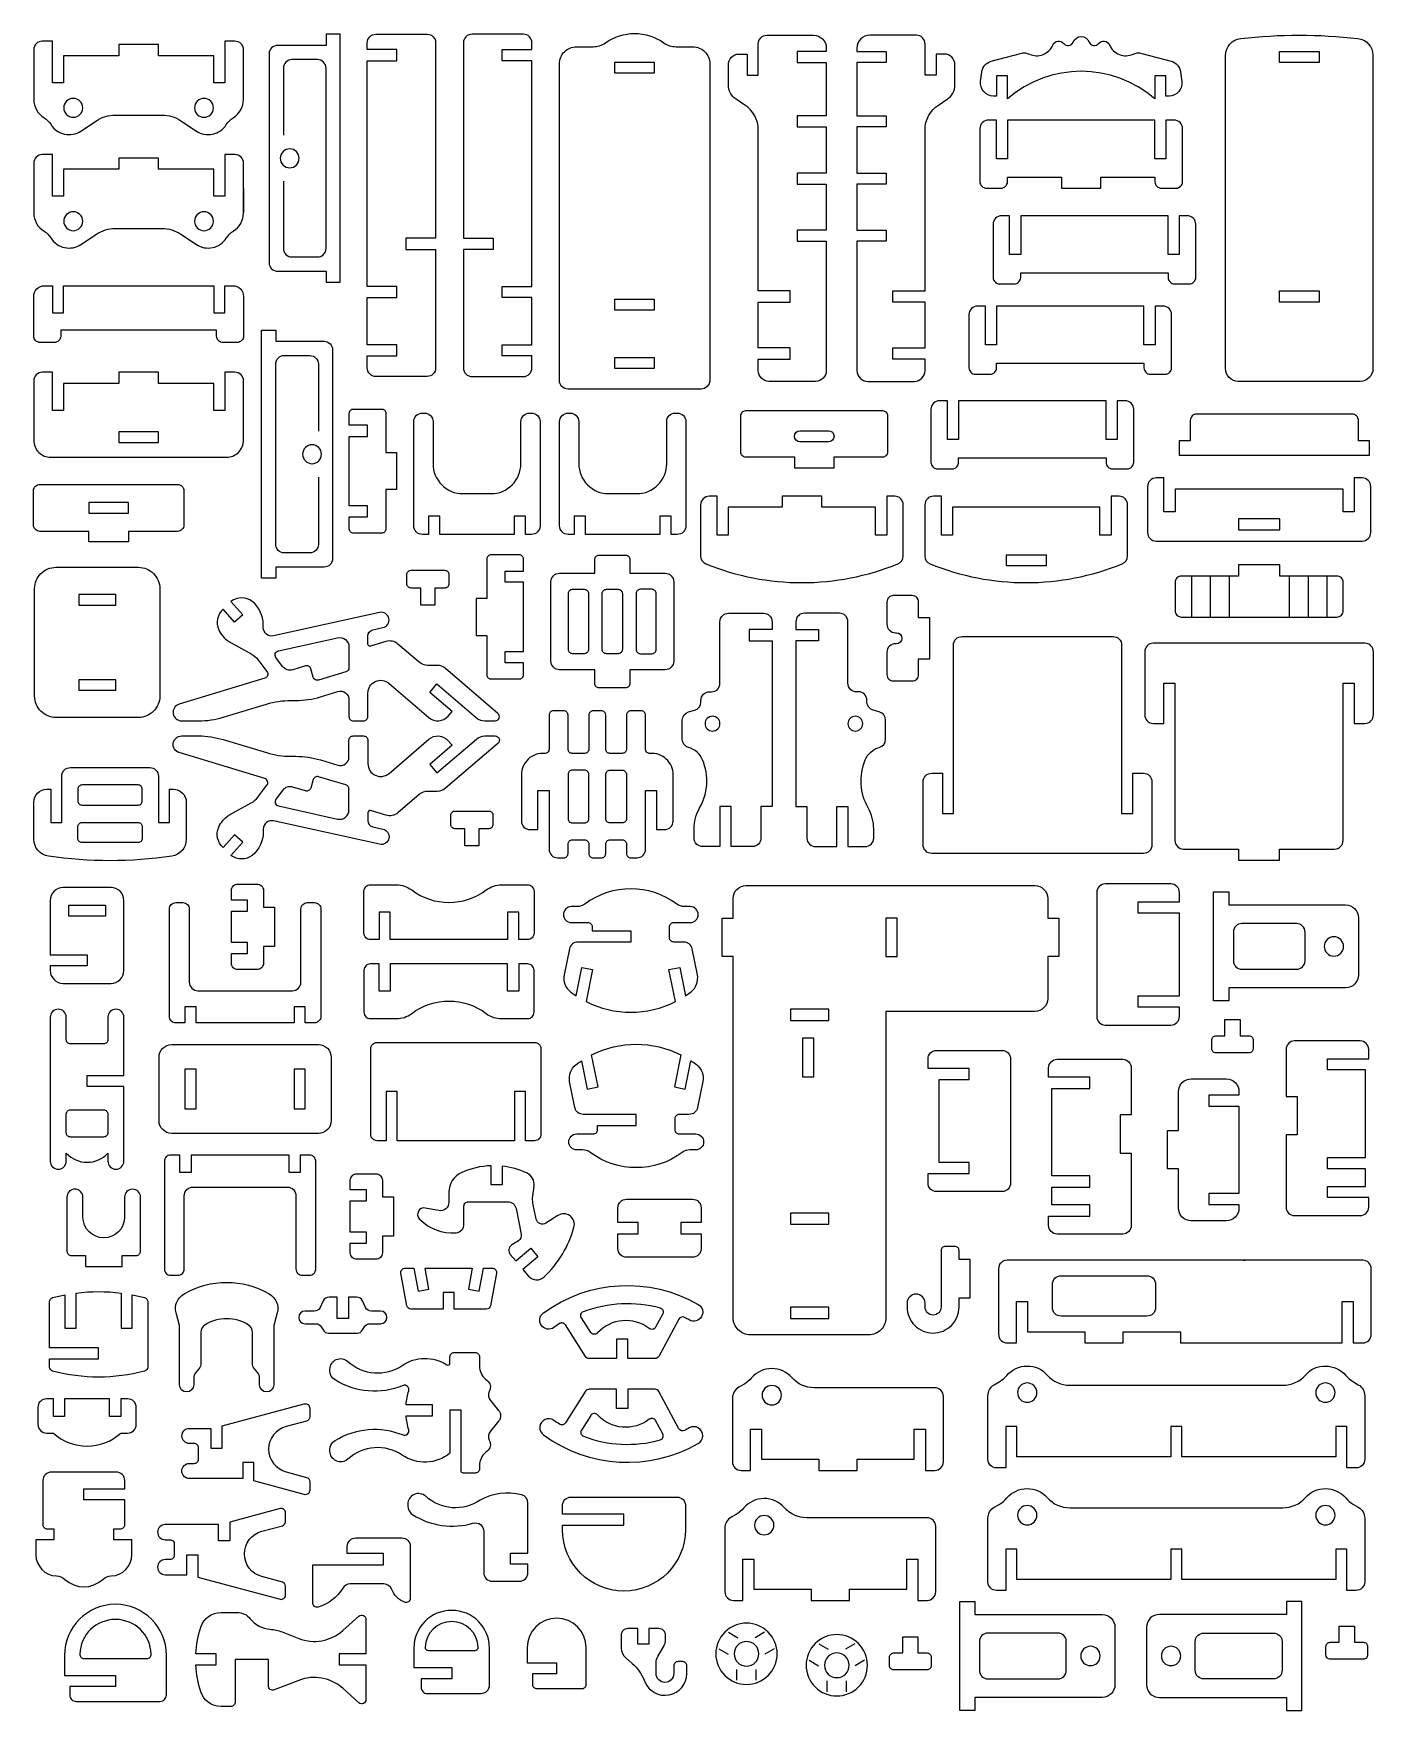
# Model space of a CAD drawing. Extents: x 541 to 904, y -282 to 172.
import ezdxf

# ---------------------------------------------------------------- set-up
doc = ezdxf.new("R2010")
doc.units = 0
doc.header["$MEASUREMENT"] = 0
doc.layers.get('DEFPOINTS').update_dxf_attribs({"color": 1, "linetype": 'CONTINUOUS'})
doc.layers.add('KONTUR', color=20, linetype='CONTINUOUS')

msp = doc.modelspace()

# ---------------------------------------------------------------- linework, layer by layer
at = {"layer": 'DEFPOINTS'}
msp.add_lwpolyline([(546.06, 56.95), (593.56, 56.95, 0.414214), (598.17, 61.56), (598.17, 77.65, 0.414214), (595.87, 79.96), (593.14, 79.96), (593.14, 69.61), (590.14, 69.61), (590.14, 76.96), (575.14, 76.96), (575.14, 79.96), (564.48, 79.96), (564.48, 76.96), (549.48, 76.96), (549.48, 69.61), (546.48, 69.61), (546.48, 79.96), (543.76, 79.96, 0.414214), (541.45, 77.65), (541.45, 61.56, 0.414214)], format="xyb", close=True, dxfattribs=at)
at = {"layer": 'KONTUR'}
for points in [[(581.24, 147.98), (585.42, 145.19, 0.422185), (593.51, 146.92, -0.11659), (595.4, 148.79, 0.261966), (598.17, 153.72), (598.17, 167.19, 0.414214), (595.87, 169.5), (593.14, 169.5), (593.14, 158.22), (590.14, 158.22), (590.14, 165.57), (575.14, 165.57), (575.14, 168.57), (564.48, 168.57), (564.48, 165.57), (549.48, 165.57), (549.48, 158.22), (546.48, 158.22), (546.48, 169.5), (543.76, 169.5, 0.414214), (541.45, 167.19), (541.45, 153.72, 0.261966), (544.22, 148.79, -0.11659), (546.11, 146.92, 0.422185), (554.2, 145.19), (558.38, 147.98, -0.147995), (563.5, 149.53), (576.12, 149.53, -0.147995)], [(605.11, 166.05), (605.11, 109.59, 0.414214), (607.42, 107.28), (620.5, 107.28), (620.5, 104.28), (624.35, 104.28), (624.35, 171.36), (620.5, 171.36), (620.5, 168.36), (607.42, 168.36, 0.414214)], [(631.64, 103.14), (631.64, 164.22), (639.67, 164.22), (639.67, 167.22), (631.64, 167.22), (631.64, 169.07, -0.414214), (633.95, 171.38), (647.84, 171.38, -0.414214), (650.14, 169.07), (650.14, 116.18), (642.12, 116.18), (642.12, 113.18), (650.14, 113.18), (650.14, 81.12, -0.414214), (647.84, 78.81), (633.95, 78.81, -0.414214), (631.64, 81.12), (631.64, 84.37), (639.67, 84.37), (639.67, 87.37), (631.64, 87.37), (631.64, 100.14), (639.67, 100.14), (639.67, 103.14)], [(676.17, 103.14), (676.17, 164.22), (668.15, 164.22), (668.15, 167.22), (676.17, 167.22), (676.17, 169.07, 0.414214), (673.86, 171.38), (659.98, 171.38, 0.414214), (657.67, 169.07), (657.67, 116.18), (665.7, 116.18), (665.7, 113.18), (657.67, 113.18), (657.67, 81.12, 0.414214), (659.98, 78.81), (673.86, 78.81, 0.414214), (676.17, 81.12), (676.17, 84.37), (668.15, 84.37), (668.15, 87.37), (676.17, 87.37), (676.17, 100.14), (668.15, 100.14), (668.15, 103.14)], [(685.94, 75.42, -0.414214), (683.63, 77.73), (683.63, 163.38, -0.414214), (688.24, 168), (692.73, 168, 0.155074), (696.06, 169.06, -0.31779), (711.85, 169.06, 0.155074), (715.18, 168), (719.67, 168, -0.414214), (724.28, 163.38), (724.28, 77.73, -0.414214), (721.97, 75.42)], [(734.4, 166), (734.4, 160.33), (737.4, 160.33), (737.4, 168.8, -0.414214), (739.71, 171.11), (752.35, 171.11, -0.414214), (755.81, 167.65), (755.81, 166.71), (747.89, 166.71), (747.89, 163.71), (755.81, 163.71), (755.81, 149.29), (747.89, 149.29), (747.89, 146.29), (755.81, 146.29), (755.81, 133.84), (747.89, 133.84), (747.89, 130.84), (755.81, 130.84), (755.81, 118.38), (747.89, 118.38), (747.89, 115.38), (755.81, 115.38), (755.81, 80.37, -0.414214), (752.92, 77.49), (740.28, 77.49, -0.414214), (737.4, 80.37), (737.4, 83.53), (746.07, 83.53), (746.07, 86.53), (737.4, 86.53), (737.4, 98.94), (746.07, 98.94), (746.07, 101.94), (737.4, 101.94), (737.4, 145.49, 0.252072), (733.77, 152.23), (731.38, 153.8, -0.252072), (729.31, 157.66), (729.31, 163.12, -0.414214), (732.19, 166)], [(785.5, 166), (785.5, 160.33), (782.5, 160.33), (782.5, 168.8, 0.414214), (780.19, 171.11), (767.55, 171.11, 0.414214), (764.09, 167.65), (764.09, 166.71), (772, 166.71), (772, 163.71), (764.09, 163.71), (764.09, 149.29), (772, 149.29), (772, 146.29), (764.09, 146.29), (764.09, 133.84), (772, 133.84), (772, 130.84), (764.09, 130.84), (764.09, 118.38), (772, 118.38), (772, 115.38), (764.09, 115.38), (764.09, 80.37, 0.414214), (766.97, 77.49), (779.61, 77.49, 0.414214), (782.5, 80.37), (782.5, 83.53), (773.83, 83.53), (773.83, 86.53), (782.5, 86.53), (782.5, 98.94), (773.83, 98.94), (773.83, 101.94), (782.5, 101.94), (782.5, 145.49, -0.252072), (786.13, 152.23), (788.52, 153.8, 0.252072), (790.59, 157.66), (790.59, 163.12, 0.414214), (787.71, 166)], [(822.59, 169.27, -0.687577), (826.9, 169.27, 0.578369), (829.47, 168.87, -0.567962), (832.42, 168.45, 0.425793), (838.76, 166, -0.176453), (841.12, 166.21), (849.09, 164.08, -0.304748), (851.63, 161.17), (851.96, 158.57, -0.451549), (848.52, 154.67), (847.68, 154.67), (847.68, 160.12), (844.68, 160.12), (844.68, 153.88, 0.37485), (804.81, 153.88), (804.81, 160.12), (801.81, 160.12), (801.81, 154.67), (800.97, 154.67, -0.451549), (797.53, 158.57), (797.86, 161.17, -0.304748), (800.4, 164.08), (808.37, 166.21, -0.176453), (810.73, 166, 0.425793), (817.07, 168.45, -0.567962), (820.02, 168.87, 0.578369)], [(867.24, 77.49, -0.414214), (863.78, 80.95), (863.78, 165.65, -0.382343), (867.89, 170.24, -0.055069), (899.55, 170.24, -0.382343), (903.66, 165.65), (903.66, 80.95, -0.414214), (900.2, 77.49)], [(552.13, 154.03, 0.414214), (549.57, 151.47, 0.414214), (552.13, 148.92, 0.414214), (554.69, 151.47, 0.414214)], [(587.49, 154.03, 0.414214), (584.93, 151.47, 0.414214), (587.49, 148.92, 0.414214), (590.05, 151.47, 0.414214)], [(801.81, 137.67), (801.81, 148.16), (799.65, 148.16, 0.414214), (797.34, 145.85), (797.34, 131.48, 0.414214), (799.07, 129.75), (803.07, 129.75, 0.414214), (804.81, 131.48), (804.81, 132.75), (819.39, 132.75), (819.39, 129.75), (830.1, 129.75), (830.1, 132.75), (844.68, 132.75), (844.68, 131.48, 0.414214), (846.41, 129.75), (850.42, 129.75, 0.414214), (852.15, 131.48), (852.15, 145.85, 0.414214), (849.84, 148.16), (847.68, 148.16), (847.68, 137.67), (844.68, 137.67), (844.68, 148.16), (804.81, 148.16), (804.81, 137.67)], [(581.24, 117.3), (585.42, 114.51, 0.422185), (593.51, 116.25, -0.11659), (595.4, 118.11, 0.261966), (598.17, 123.04), (598.17, 136.52, 0.414214), (595.87, 138.83), (593.14, 138.83), (593.14, 127.55), (590.14, 127.55), (590.14, 134.9), (575.14, 134.9), (575.14, 137.9), (564.48, 137.9), (564.48, 134.9), (549.48, 134.9), (549.48, 127.55), (546.48, 127.55), (546.48, 138.83), (543.76, 138.83, 0.414214), (541.45, 136.52), (541.45, 123.04, 0.261966), (544.22, 118.11, -0.11659), (546.11, 116.25, 0.422185), (554.2, 114.51), (558.38, 117.3, -0.147995), (563.5, 118.85), (576.12, 118.85, -0.147995)], [(610.67, 140.38, 0.414214), (608.11, 137.82, 0.414214), (610.67, 135.26, 0.414214), (613.23, 137.82, 0.414214)], [(552.13, 123.36, 0.414214), (549.57, 120.8, 0.414214), (552.13, 118.24, 0.414214), (554.69, 120.8, 0.414214)], [(587.49, 123.36, 0.414214), (584.93, 120.8, 0.414214), (587.49, 118.24, 0.414214), (590.05, 120.8, 0.414214)], [(805.39, 111.78), (805.39, 122.28), (803.23, 122.28, 0.414214), (800.93, 119.97), (800.93, 105.6, 0.414214), (802.66, 103.87), (806.66, 103.87, 0.414214), (808.39, 105.6), (808.39, 106.87), (848.27, 106.87), (848.27, 105.6, 0.414214), (850, 103.87), (854.01, 103.87, 0.414214), (855.74, 105.6), (855.74, 119.97, 0.414214), (853.43, 122.28), (851.27, 122.28), (851.27, 111.78), (848.27, 111.78), (848.27, 122.28), (808.39, 122.28), (808.39, 111.78)], [(547.01, 88.01), (543.18, 88.01, -0.414214), (541.45, 89.74), (541.45, 100.46, -0.414214), (544.33, 103.35), (546.48, 103.35), (546.48, 95.99), (549.48, 95.99), (549.48, 103.35), (590.14, 103.35), (590.14, 95.99), (593.14, 95.99), (593.14, 103.35), (595.29, 103.35, -0.414214), (598.17, 100.46), (598.17, 89.74, -0.414214), (596.44, 88.01), (592.62, 88.01, -0.414214), (590.88, 89.74), (590.88, 91.32), (548.74, 91.32), (548.74, 89.74, -0.414214)], [(798.85, 87.35), (798.85, 97.85), (796.69, 97.85, 0.414214), (794.38, 95.54), (794.38, 81.17, 0.414214), (796.11, 79.44), (800.12, 79.44, 0.414214), (801.85, 81.17), (801.85, 82.44), (841.73, 82.44), (841.73, 81.17, 0.414214), (843.46, 79.44), (847.46, 79.44, 0.414214), (849.19, 81.17), (849.19, 95.54, 0.414214), (846.89, 97.85), (844.73, 97.85), (844.73, 87.35), (841.73, 87.35), (841.73, 97.85), (801.85, 97.85), (801.85, 87.35)], [(622.27, 86.03), (622.27, 29.56, -0.414214), (619.96, 27.25), (606.88, 27.25), (606.88, 24.25), (603.03, 24.25), (603.03, 91.33), (606.88, 91.33), (606.88, 88.33), (619.96, 88.33, -0.414214)], [(626.79, 62.62), (631.74, 62.62), (631.74, 65.62), (626.79, 65.62), (626.79, 68.87, -0.414214), (627.94, 70.02), (635.54, 70.02, -0.414214), (636.7, 68.87), (636.7, 58.23), (639.55, 58.23), (639.55, 48.24), (636.7, 48.24), (636.7, 37.6, -0.414214), (635.54, 36.45), (627.94, 36.45, -0.414214), (626.79, 37.6), (626.79, 40.85), (631.74, 40.85), (631.74, 43.85), (626.79, 43.85)], [(644.24, 66.6, -0.414214), (646.55, 68.91), (647.12, 68.91, -0.414214), (649.43, 66.6), (649.43, 55.21, 0.414214), (657.5, 47.13), (665.13, 47.13, 0.414214), (673.2, 55.21), (673.2, 66.6, -0.414214), (675.51, 68.91), (676.08, 68.91, -0.414214), (678.39, 66.6), (678.39, 38.4, -0.414214), (676.08, 36.09), (674.4, 36.09), (674.4, 41.05), (671.4, 41.05), (671.4, 36.09), (651.23, 36.09), (651.23, 41.05), (648.23, 41.05), (648.23, 36.09), (646.55, 36.09, -0.414214), (644.24, 38.4)], [(683.66, 66.6, -0.414214), (685.97, 68.91), (686.54, 68.91, -0.414214), (688.85, 66.6), (688.85, 55.21, 0.414214), (696.92, 47.13), (704.55, 47.13, 0.414214), (712.63, 55.21), (712.63, 66.6, -0.414214), (714.93, 68.91), (715.51, 68.91, -0.414214), (717.81, 66.6), (717.81, 38.4, -0.414214), (715.51, 36.09), (713.82, 36.09), (713.82, 41.05), (710.82, 41.05), (710.82, 36.09), (690.65, 36.09), (690.65, 41.05), (687.65, 41.05), (687.65, 36.09), (685.97, 36.09, -0.414214), (683.66, 38.4)], [(732.59, 58.46, 0.414214), (733.98, 57.08), (747.18, 57.08), (747.18, 54.08), (757.89, 54.08), (757.89, 57.08), (771.09, 57.08, 0.414214), (772.47, 58.46), (772.47, 68.1, 0.414214), (771.09, 69.48), (733.98, 69.48, 0.414214), (732.59, 68.1)], [(788.59, 61.76), (788.59, 72.25), (786.43, 72.25, 0.414214), (784.12, 69.95), (784.12, 55.58, 0.414214), (785.85, 53.84), (789.86, 53.84, 0.414214), (791.59, 55.58), (791.59, 56.84), (831.47, 56.84), (831.47, 55.58, 0.414214), (833.2, 53.84), (837.21, 53.84, 0.414214), (838.94, 55.58), (838.94, 69.95, 0.414214), (836.63, 72.25), (834.47, 72.25), (834.47, 61.76), (831.47, 61.76), (831.47, 72.25), (791.59, 72.25), (791.59, 61.76)], [(854.25, 61.38), (851.25, 61.38), (851.25, 57.57), (902.74, 57.57), (902.74, 61.38), (899.74, 61.38), (899.74, 66.92, 0.414214), (898.01, 68.65), (855.98, 68.65, 0.414214), (854.25, 66.92)], [(748.68, 64.15), (756.39, 64.15, -1), (756.39, 61.15), (748.68, 61.15, -1)], [(616.72, 60.35, 0.414214), (614.16, 57.79, 0.414214), (616.72, 55.23, 0.414214), (619.27, 57.79, 0.414214)], [(844.99, 34.3), (900.76, 34.3, 0.414214), (903.07, 36.6), (903.07, 49.07, 0.414214), (900.76, 51.38), (898.62, 51.38), (898.62, 42.22), (895.62, 42.22), (895.62, 48.38), (850.13, 48.38), (850.13, 42.22), (847.13, 42.22), (847.13, 51.38), (844.99, 51.38, 0.414214), (842.69, 49.07), (842.69, 36.6, 0.414214)], [(567.04, 34.07), (556.38, 34.07), (556.38, 36.93), (543.11, 36.93, -0.414214), (541.38, 38.66), (541.38, 47.89, -0.414214), (543.11, 49.62), (580.31, 49.62, -0.414214), (582.04, 47.89), (582.04, 38.66, -0.414214), (580.31, 36.93), (567.04, 36.93)], [(754.57, 43.43), (754.57, 46.43), (743.86, 46.43), (743.86, 43.43), (729.27, 43.43), (729.27, 35.93), (726.27, 35.93), (726.27, 46.43), (724.11, 46.43, 0.414214), (721.81, 44.12), (721.81, 30.28, 0.305092), (723.24, 28.14, 0.195594), (775.18, 28.14, 0.305092), (776.62, 30.28), (776.62, 44.12, 0.414214), (774.31, 46.43), (772.15, 46.43), (772.15, 35.93), (769.15, 35.93), (769.15, 43.43)], [(783.9, 28.14, 0.195594), (835.84, 28.14, 0.305092), (837.28, 30.28), (837.28, 44.12, 0.414214), (834.97, 46.43), (832.81, 46.43), (832.81, 35.93), (829.81, 35.93), (829.81, 43.43), (789.93, 43.43), (789.93, 35.93), (786.93, 35.93), (786.93, 46.43), (784.77, 46.43, 0.414214), (782.46, 44.12), (782.46, 30.28, 0.305092)], [(569.77, 27.22, -0.414214), (575.54, 21.45), (575.54, -7.64, -0.414214), (569.77, -13.41), (547.45, -13.41, -0.414214), (541.68, -7.64), (541.68, 21.45, -0.414214), (547.45, 27.22)], [(673.91, 23.18), (668.95, 23.18), (668.95, 26.18), (673.91, 26.18), (673.91, 29.43, 0.414214), (672.75, 30.58), (665.15, 30.58, 0.414214), (664, 29.43), (664, 18.78), (661.14, 18.78), (661.14, 8.8), (664, 8.8), (664, -1.85, 0.414214), (665.15, -3), (672.75, -3, 0.414214), (673.91, -1.85), (673.91, 1.4), (668.95, 1.4), (668.95, 4.4), (673.91, 4.4)], [(694.34, -5.42, -0.414214), (693.19, -4.26), (693.19, -0.51), (683.62, -0.51, -0.414214), (681.32, 1.8), (681.32, 23.3, -0.414214), (683.62, 25.61), (693.19, 25.61), (693.19, 29.37, -0.414214), (694.34, 30.52), (701.5, 30.52, -0.414214), (702.65, 29.37), (702.65, 25.61), (712.22, 25.61, -0.414214), (714.52, 23.3), (714.52, 1.8, -0.414214), (712.22, -0.51), (702.65, -0.51), (702.65, -4.26, -0.414214), (701.5, -5.42)], [(893.89, 13.76, 0.414214), (895.62, 15.49), (895.62, 23.11, 0.414214), (893.89, 24.84), (878.44, 24.84), (878.44, 27.84), (867.31, 27.84), (867.31, 24.84), (851.87, 24.84, 0.414214), (850.13, 23.11), (850.13, 15.49, 0.414214), (851.87, 13.76)], [(649.96, 21.61), (649.96, 17.01), (646.12, 17.01), (646.12, 21.61), (643.48, 21.61, -0.414214), (642.33, 22.76), (642.33, 25.25, -0.414214), (643.48, 26.4), (652.6, 26.4, -0.414214), (653.75, 25.25), (653.75, 22.76, -0.414214), (652.6, 21.61)], [(603.5, 11.71, 0.224783), (600.53, 18, 0.332024), (594.78, 18), (597.96, 14.39), (595.71, 12.41), (592.63, 15.9, 0.318462), (591.48, 10.32, 0.133666), (594.17, 7.15), (600.27, 3.79, -0.10459), (602.08, 2.23), (604.52, -0.98, -0.522753), (603.94, -2.78), (580.77, -9.8, 0.862777), (581.44, -14.32), (586.02, -14.32, 0.073666), (592.71, -13.33), (604.36, -9.8, -0.073666), (611.05, -8.81), (612.31, -8.81, 0.073666), (619, -7.82), (623.72, -6.39, -0.503235), (626.69, -8.6), (626.69, -13.16, 0.414214), (627.85, -14.32), (630.66, -14.32, 0.414214), (631.81, -13.16), (631.81, -6.81, -0.640772), (637.53, -4.18), (648.31, -13.42, 0.414214), (653.53, -13.02), (654.59, -11.79), (648.55, -6.61), (650.5, -4.33), (661.18, -13.48, 0.179039), (663.43, -14.32), (666.22, -14.32, 0.696297), (666.97, -12.29), (652.82, -0.16, 0.179039), (650.57, 0.68), (647.97, 0.68, -0.179039), (645.71, 1.51), (639.95, 6.45, 0.256082), (636.69, 7.14), (632.56, 5.89, -0.503235), (631.81, 6.44), (631.81, 8.59, -0.35181), (633.17, 10.28), (635.89, 10.89, 1), (634.99, 14.99), (606.3, 8.65, -0.479498), (603.5, 10.9)], [(686.04, 20.11, -0.414214), (687.19, 21.26), (690.32, 21.26, -0.414214), (691.47, 20.11), (691.47, 5, -0.414214), (690.32, 3.84), (687.19, 3.84, -0.414214), (686.04, 5)], [(695.2, 5), (695.2, 20.11, -0.414214), (696.36, 21.26), (699.48, 21.26, -0.414214), (700.64, 20.11), (700.64, 5, -0.414214), (699.48, 3.84), (696.36, 3.84, -0.414214)], [(709.8, 20.11, 0.414214), (708.65, 21.26), (705.52, 21.26, 0.414214), (704.37, 20.11), (704.37, 5, 0.414214), (705.52, 3.84), (708.65, 3.84, 0.414214), (709.8, 5)], [(774.5, 6.52, 0.414214), (772.19, 4.21), (772.19, -1.8, 0.414214), (773.92, -3.53), (779.05, -3.53, 0.414214), (780.78, -1.8), (780.78, 2.45), (783.78, 2.45), (783.78, 13.58), (780.78, 13.58), (780.78, 17.83, 0.414214), (779.05, 19.56), (773.92, 19.56, 0.414214), (772.19, 17.83), (772.19, 11.82, 0.414214), (774.5, 9.52), (774.76, 9.52, -1), (774.76, 6.52)], [(716.85, -14.12, -0.339454), (718.56, -11.89), (720.18, -11.46, 0.339454), (721.89, -9.23), (721.89, -8.78, -0.414214), (724.2, -6.47), (724.73, -6.47, 0.414214), (727.03, -4.17), (727.03, 12.49, -0.414214), (729.34, 14.8), (738.81, 14.8, -0.414214), (741.12, 12.49), (741.12, 10.35), (734.96, 10.35), (734.96, 7.35), (741.12, 7.35), (741.12, -37.52), (738.12, -37.52), (738.12, -46.02, -0.414214), (735.81, -48.33), (730.03, -48.33), (730.03, -37.52), (727.03, -37.52), (727.03, -48.33), (722.37, -48.33, -0.414214), (720.06, -46.02), (720.06, -43.56, -0.129433), (721.55, -37.88, 0.231132), (722.34, -24.88, 0.231026), (718.55, -21.53, -0.33747), (716.85, -19.3)], [(771.83, -14.12, 0.339454), (770.12, -11.89), (768.51, -11.46, -0.339454), (766.8, -9.23), (766.8, -8.78, 0.414214), (764.49, -6.47), (763.96, -6.47, -0.414214), (761.65, -4.17), (761.65, 12.49, 0.414214), (759.34, 14.8), (749.88, 14.8, 0.414214), (747.57, 12.49), (747.57, 10.35), (753.73, 10.35), (753.73, 7.35), (747.57, 7.35), (747.57, -37.52), (750.57, -37.52), (750.57, -46.02, 0.414214), (752.88, -48.33), (758.65, -48.33), (758.65, -37.52), (761.65, -37.52), (761.65, -48.33), (766.32, -48.33, 0.414214), (768.63, -46.02), (768.63, -43.56, 0.129433), (767.13, -37.88, -0.231132), (766.34, -24.88, -0.231026), (770.14, -21.53, 0.33747), (771.83, -19.3)], [(607.6, 4.63), (623.61, 8.17, -0.479498), (626.69, 5.69), (626.69, 0.05, -0.330464), (625.87, -1.06), (618.48, -3.29, -0.414214), (617.05, -2.52), (616.35, -0.23, 0.414214), (614.91, 0.54), (611.51, -0.49, -0.313411), (608.75, 0.4), (606.93, 2.8, -0.547347)], [(843.88, -30.79), (843.88, -47.88, -0.414214), (841.57, -50.18), (784.31, -50.18, -0.414214), (782, -47.88), (782, -30.79, -0.414214), (784.31, -28.48), (787.2, -28.48), (787.2, -39.38), (790.2, -39.38), (790.2, 6.18, -0.414214), (792.51, 8.49), (833.38, 8.49, -0.414214), (835.69, 6.18), (835.69, -39.38), (838.69, -39.38), (838.69, -28.48), (841.57, -28.48, -0.414214)], [(878.42, -52), (878.42, -49), (893.29, -49, 0.414214), (895.6, -46.69), (895.6, -4.13), (898.6, -4.13), (898.6, -15.02), (901.49, -15.02, 0.414214), (903.8, -12.72), (903.8, 4.37, 0.414214), (901.49, 6.68), (844.22, 6.68, 0.414214), (841.92, 4.37), (841.92, -12.72, 0.414214), (844.22, -15.02), (847.11, -15.02), (847.11, -4.13), (850.11, -4.13), (850.11, -46.69, 0.414214), (852.42, -49), (867.29, -49), (867.29, -52)], [(687.11, -23.12, -0.414214), (685.95, -21.97), (685.95, -12.77, 0.414214), (684.8, -11.61), (681.96, -11.61, 0.414214), (680.81, -12.77), (680.81, -21.99, -0.437062), (679.56, -23.14, 0.437062), (673.35, -28.89), (673.35, -41.41, 0.414214), (675.65, -43.71), (677.81, -43.71), (677.81, -33.13), (680.81, -33.13), (680.81, -49.05, 0.414214), (683.11, -51.35), (684.8, -51.35, 0.414214), (685.95, -50.2), (685.95, -47.65, -0.414214), (687.11, -46.5), (690.43, -46.5, -0.414214), (691.59, -47.65), (691.59, -50.2, 0.414214), (692.74, -51.35), (694.99, -51.35, 0.414214), (696.14, -50.2), (696.14, -47.65, -0.414214), (697.29, -46.5), (700.62, -46.5, -0.414214), (701.77, -47.65), (701.77, -50.2, 0.414214), (702.93, -51.35), (704.61, -51.35, 0.414214), (706.92, -49.05), (706.92, -33.13), (709.92, -33.13), (709.92, -43.71), (712.07, -43.71, 0.414214), (714.38, -41.41), (714.38, -28.89, 0.437062), (708.16, -23.14, -0.437062), (706.92, -21.99), (706.92, -12.77, 0.414214), (705.77, -11.61), (702.93, -11.61, 0.414214), (701.77, -12.77), (701.77, -21.97, -0.414214), (700.62, -23.12), (697.29, -23.12, -0.414214), (696.14, -21.97), (696.14, -12.77, 0.414214), (694.99, -11.61), (692.74, -11.61, 0.414214), (691.59, -12.77), (691.59, -21.97, -0.414214), (690.43, -23.12)], [(725.02, -13.07, 0.414214), (723.01, -15.08, 0.414214), (725.02, -17.09, 0.414214), (727.03, -15.08, 0.414214)], [(763.66, -13.07, 0.414214), (761.65, -15.08, 0.414214), (763.66, -17.09, 0.414214), (765.67, -15.08, 0.414214)], [(603.5, -44.42, -0.224783), (600.53, -50.71, -0.332024), (594.78, -50.71), (597.96, -47.11), (595.71, -45.12), (592.63, -48.61, -0.318462), (591.48, -43.03, -0.133666), (594.17, -39.87), (600.27, -36.5, 0.10459), (602.08, -34.94), (604.52, -31.74, 0.522753), (603.94, -29.93), (580.77, -22.92, -0.862777), (581.44, -18.4), (586.02, -18.4, -0.073666), (592.71, -19.39), (604.36, -22.92, 0.073666), (611.05, -23.91), (612.31, -23.91, -0.073666), (619, -24.9), (623.72, -26.33, 0.503235), (626.69, -24.12), (626.69, -19.55, -0.414214), (627.85, -18.4), (630.66, -18.4, -0.414214), (631.81, -19.55), (631.81, -25.9, 0.640772), (637.53, -28.53), (648.31, -19.29, -0.414214), (653.53, -19.69), (654.59, -20.93), (648.55, -26.11), (650.5, -28.39), (661.18, -19.23, -0.179039), (663.43, -18.4), (666.22, -18.4, -0.696297), (666.97, -20.43), (652.82, -32.56, -0.179039), (650.57, -33.39), (647.97, -33.39, 0.179039), (645.71, -34.23), (639.95, -39.17, -0.256082), (636.69, -39.86), (632.56, -38.6, 0.503235), (631.81, -39.16), (631.81, -41.31, 0.35181), (633.17, -43), (635.89, -43.6, -1), (634.99, -47.71), (606.3, -41.37, 0.479498), (603.5, -43.62)], [(549.03, -41.82), (549.03, -29.24, -0.414214), (551.34, -26.94), (572.84, -26.94, -0.414214), (575.14, -29.24), (575.14, -41.82), (578.14, -41.82), (578.14, -32.82), (579.23, -32.82, -0.414214), (582.69, -36.28), (582.69, -46.36, -0.371951), (578.75, -50.92, -0.073339), (545.42, -50.92, -0.371951), (541.48, -46.36), (541.48, -36.28, -0.414214), (544.94, -32.82), (546.03, -32.82), (546.03, -41.82)], [(554.53, -31.66, 0.414214), (553.38, -32.82), (553.38, -35.94, 0.414214), (554.53, -37.09), (569.64, -37.09, 0.414214), (570.79, -35.94), (570.79, -32.82, 0.414214), (569.64, -31.66)], [(607.6, -37.34), (623.61, -40.88, 0.479498), (626.69, -38.41), (626.69, -32.77, 0.330464), (625.87, -31.66), (618.48, -29.42, 0.414214), (617.05, -30.19), (616.35, -32.49, -0.414214), (614.91, -33.26), (611.51, -32.23, 0.313411), (608.75, -33.12), (606.93, -35.52, 0.547347)], [(685.95, -40.79, 0.414214), (687.11, -41.94), (690.43, -41.94, 0.414214), (691.59, -40.79), (691.59, -28.83, 0.414214), (690.43, -27.67), (687.11, -27.67, 0.414214), (685.95, -28.83)], [(700.62, -27.67, -0.414214), (701.77, -28.83), (701.77, -40.79, -0.414214), (700.62, -41.94), (697.29, -41.94, -0.414214), (696.14, -40.79), (696.14, -28.83, -0.414214), (697.29, -27.67)], [(661.86, -43.49), (661.86, -48.09), (658.02, -48.09), (658.02, -43.49), (655.38, -43.49, -0.414214), (654.23, -42.34), (654.23, -39.86, -0.414214), (655.38, -38.7), (664.5, -38.7, -0.414214), (665.65, -39.86), (665.65, -42.34, -0.414214), (664.5, -43.49)], [(569.64, -47.25), (554.53, -47.25, -0.414214), (553.38, -46.09), (553.38, -42.97, -0.414214), (554.53, -41.82), (569.64, -41.82, -0.414214), (570.79, -42.97), (570.79, -46.09, -0.414214)], [(599.23, -74.25), (594.89, -74.25), (594.89, -65.79), (599.23, -65.79), (599.23, -62.79), (594.89, -62.79), (594.89, -60.2, -0.414214), (596.62, -58.47), (601.84, -58.47, -0.414214), (603.57, -60.2), (603.57, -64.68), (606.57, -64.68), (606.57, -75.37), (603.57, -75.37), (603.57, -79.85, -0.414214), (601.84, -81.58), (596.62, -81.58, -0.414214), (594.89, -79.85), (594.89, -77.25), (599.23, -77.25)], [(632.48, -58.67), (639.5, -58.67, -0.16263), (643.66, -60.06, 0.334097), (663.83, -60.06, -0.16263), (668, -58.67), (675.02, -58.67, -0.414214), (676.75, -60.4), (676.75, -71.75, -0.414214), (675.02, -73.48), (672.62, -73.48), (672.62, -66.08), (669.62, -66.08), (669.62, -73.48), (637.88, -73.48), (637.88, -66.08), (634.88, -66.08), (634.88, -73.48), (632.48, -73.48, -0.414214), (630.75, -71.75), (630.75, -60.4, -0.414214)], [(771.93, -175.75, -0.414214), (767.32, -180.36), (735.22, -180.36, -0.414214), (730.61, -175.75), (730.61, -78.07), (727.61, -78.07), (727.61, -67.7), (730.61, -67.7), (730.61, -62.34, -0.414214), (734.07, -58.88), (812.23, -58.88, -0.414214), (815.69, -62.34), (815.69, -67.7), (818.69, -67.7), (818.69, -78.07), (815.69, -78.07), (815.69, -89.44, -0.414214), (812.23, -92.9), (771.93, -92.9)], [(848.32, -88.72), (851.32, -88.72), (851.32, -66.29), (848.32, -66.29), (840.14, -66.29), (840.14, -63.29), (851.32, -63.29), (851.32, -60.74, 0.414214), (849.01, -58.43), (831.27, -58.43, 0.414214), (828.96, -60.74), (828.96, -94.27, 0.414214), (831.27, -96.58), (849.01, -96.58, 0.414214), (851.32, -94.27), (851.32, -91.72), (840.14, -91.72), (840.14, -88.72)], [(549.37, -85.31), (562.36, -85.31, 0.414214), (565.82, -81.85), (565.82, -62.87, 0.414214), (562.36, -59.41), (549.37, -59.41, 0.414214), (545.91, -62.87), (545.91, -77.59), (555.87, -77.59), (555.87, -80.59), (545.91, -80.59), (545.91, -81.85, 0.414214)], [(714.99, -90.26), (713.24, -81.61), (716.18, -81.01), (717.73, -88.67, 0.016944), (719.21, -87.61, 0.286808), (720.93, -83.03), (719.51, -75.99, 0.357001), (717.24, -74.14), (714.53, -74.14, -0.414214), (713.38, -72.99), (713.38, -70.02, -0.414214), (714.53, -68.87), (719.02, -68.87, 1), (719.02, -64.57), (717.46, -64.57, -0.161246), (715.39, -63.88, 0.331101), (690.46, -63.88, -0.161246), (688.4, -64.57), (686.84, -64.57, 1), (686.84, -68.87), (691.32, -68.87, -0.414214), (692.47, -70.02), (692.47, -71.14), (702.93, -71.14), (702.93, -74.14), (688.61, -74.14, 0.357001), (686.35, -75.99), (684.92, -83.03, 0.286808), (686.64, -87.61, 0.016944), (688.12, -88.67), (689.67, -81.01), (692.61, -81.61), (690.86, -90.26, 0.237707)], [(896.26, -86.54), (864.7, -86.54), (864.7, -90.06), (860.57, -90.06), (860.57, -60.58), (864.7, -60.58), (864.7, -64.1), (896.26, -64.1, -0.414214), (899.72, -67.56), (899.72, -83.07, -0.414214)], [(579.85, -95.99, -0.414214), (578.12, -94.26), (578.12, -65.23, -0.414214), (579.85, -63.49), (581.78, -63.49, -0.414214), (583.51, -65.23), (583.51, -85, 0.414214), (585.81, -87.31), (611.39, -87.31, 0.414214), (613.7, -85), (613.7, -65.23, -0.414214), (615.43, -63.49), (617.36, -63.49, -0.414214), (619.09, -65.23), (619.09, -94.26, -0.414214), (617.36, -95.99), (614.87, -95.99), (614.87, -91.65), (611.87, -91.65), (611.87, -95.99), (585.34, -95.99), (585.34, -91.65), (582.34, -91.65), (582.34, -95.99)], [(885.3, -79.21), (885.3, -71.43, 0.414214), (883, -69.13), (868.21, -69.13, 0.414214), (865.9, -71.43), (865.9, -79.21, 0.414214), (868.21, -81.51), (883, -81.51, 0.414214)], [(893.1, -72.7, 0.414214), (890.48, -75.32, 0.414214), (893.1, -77.94, 0.414214), (895.72, -75.32, 0.414214)], [(632.48, -94.86), (639.5, -94.86, 0.16263), (643.66, -93.47, -0.334097), (663.83, -93.47, 0.16263), (668, -94.86), (675.02, -94.86, 0.414214), (676.75, -93.13), (676.75, -81.78, 0.414214), (675.02, -80.05), (672.62, -80.05), (672.62, -87.46), (669.62, -87.46), (669.62, -80.05), (637.88, -80.05), (637.88, -87.46), (634.88, -87.46), (634.88, -80.05), (632.48, -80.05, 0.414214), (630.75, -81.78), (630.75, -93.13, 0.414214)], [(561.5, -94.46), (561.5, -100.56, -0.414214), (560.34, -101.71), (551.39, -101.71, -0.414214), (550.24, -100.56), (550.24, -94.46, 1), (545.91, -94.46), (545.91, -133.41, 1), (550.24, -133.41), (550.24, -131.25, 0.435619), (561.5, -131.25), (561.5, -133.41, 1), (565.82, -133.41), (565.82, -113.24), (555.87, -113.24), (555.87, -110.24), (565.82, -110.24), (565.82, -94.46, 1)], [(861.19, -99.52), (863.6, -99.52), (863.6, -95.13), (867.73, -95.13), (867.73, -99.52), (870.14, -99.52, -0.414214), (871.3, -100.68), (871.3, -102.96, -0.414214), (870.14, -104.12), (861.19, -104.12, -0.414214), (860.04, -102.96), (860.04, -100.68, -0.414214)], [(575.32, -105.33, -0.414214), (578.78, -101.86), (618.43, -101.86, -0.414214), (621.89, -105.33), (621.89, -122.43, -0.414214), (618.43, -125.89), (578.78, -125.89, -0.414214), (575.32, -122.43)], [(636.73, -114.58), (636.73, -127.88), (634.34, -127.88, -0.414214), (632.61, -126.15), (632.61, -103.02, -0.414214), (634.34, -101.29), (676.87, -101.29, -0.414214), (678.6, -103.02), (678.6, -126.15, -0.414214), (676.87, -127.88), (674.48, -127.88), (674.48, -114.58), (671.48, -114.58), (671.48, -127.88), (639.73, -127.88), (639.73, -114.58)], [(716.46, -104.66), (714.71, -113.31), (717.65, -113.9), (719.2, -106.25, -0.016944), (720.68, -107.3, -0.286808), (722.4, -111.88), (720.97, -118.92, -0.357001), (718.71, -120.77), (716, -120.77, 0.414214), (714.85, -121.93), (714.85, -124.89, 0.414214), (716, -126.05), (720.48, -126.05, -1), (720.48, -130.35), (718.92, -130.35, 0.161246), (716.86, -131.03, -0.331101), (691.93, -131.03, 0.161246), (689.86, -130.35), (688.3, -130.35, -1), (688.3, -126.05), (692.79, -126.05, 0.414214), (693.94, -124.89), (693.94, -123.77), (704.39, -123.77), (704.39, -120.77), (690.08, -120.77, -0.357001), (687.81, -118.92), (686.39, -111.88, -0.286808), (688.11, -107.3, -0.016944), (689.59, -106.25), (691.14, -113.9), (694.08, -113.31), (692.33, -104.66, -0.237707)], [(789.31, -133.75), (786.31, -133.75), (786.31, -111.32), (789.31, -111.32), (794.48, -111.32), (794.48, -108.32), (783.31, -108.32), (783.31, -105.77, -0.414214), (785.61, -103.46), (803.35, -103.46, -0.414214), (805.66, -105.77), (805.66, -139.3, -0.414214), (803.35, -141.61), (785.61, -141.61, -0.414214), (783.31, -139.3), (783.31, -136.75), (794.48, -136.75), (794.48, -133.75)], [(891.33, -135.44), (891.33, -132.44), (901.66, -132.44), (901.66, -108.73), (896.51, -108.73), (891.33, -108.73), (891.33, -105.73), (902.51, -105.73), (902.51, -103.18, 0.414214), (900.2, -100.88), (882.46, -100.88, 0.414214), (880.16, -103.18), (880.16, -115.9), (883.16, -115.9), (883.16, -126.26), (880.16, -126.26), (880.16, -145.82, 0.414214), (882.46, -148.12), (900.2, -148.12, 0.414214), (902.51, -145.82), (902.51, -143.27), (891.33, -143.27), (891.33, -140.27), (896.51, -140.27), (901.66, -140.27), (901.66, -135.44)], [(827.1, -140.41), (827.1, -137.41), (816.78, -137.41), (816.78, -113.71), (821.92, -113.71), (827.1, -113.71), (827.1, -110.71), (815.92, -110.71), (815.92, -108.16, -0.414214), (818.23, -105.85), (835.97, -105.85, -0.414214), (838.28, -108.16), (838.28, -120.87), (835.28, -120.87), (835.28, -131.24), (838.28, -131.24), (838.28, -150.79, -0.414214), (835.97, -153.1), (818.23, -153.1, -0.414214), (815.92, -150.79), (815.92, -148.24), (827.1, -148.24), (827.1, -145.24), (821.92, -145.24), (816.78, -145.24), (816.78, -140.41)], [(851.06, -114.58, -0.414214), (854.53, -111.12), (863.96, -111.12, -0.414214), (867.42, -114.58), (867.42, -115.52), (859.24, -115.52), (859.24, -118.52), (867.42, -118.52), (867.42, -142.14), (859.24, -142.14), (859.24, -145.14), (867.42, -145.14), (867.42, -146.08, -0.414214), (863.96, -149.54), (854.53, -149.54, -0.414214), (851.06, -146.08), (851.06, -135.51), (848.06, -135.51), (848.06, -125.15), (851.06, -125.15)], [(551.39, -126.87, -0.414214), (550.24, -125.71), (550.24, -120.68, -0.414214), (551.39, -119.53), (560.34, -119.53, -0.414214), (561.5, -120.68), (561.5, -125.71, -0.414214), (560.34, -126.87)], [(578.49, -131.76, 0.414214), (576.76, -133.49), (576.76, -162.52, 0.414214), (578.49, -164.25), (580.42, -164.25, 0.414214), (582.15, -162.52), (582.15, -142.74, -0.414214), (584.46, -140.43), (610.04, -140.43, -0.414214), (612.35, -142.74), (612.35, -162.52, 0.414214), (614.08, -164.25), (616, -164.25, 0.414214), (617.73, -162.52), (617.73, -133.49, 0.414214), (616, -131.76), (613.51, -131.76), (613.51, -136.44), (610.51, -136.44), (610.51, -131.76), (583.98, -131.76), (583.98, -136.44), (580.98, -136.44), (580.98, -131.76)], [(676.76, -140.2, 0.327736), (674.79, -136.6, 0.082502), (668.13, -134.74), (668.13, -139.8), (665.13, -139.8), (665.13, -134.63, 0.098873), (657.08, -136.53, 0.293434), (653.71, -141.78), (653.71, -144.5, -0.470319), (650.98, -146.77), (647.31, -146.07, 0.725517), (645.72, -148.96, 0.232505), (655.71, -152.74, 0.386628), (657.8, -150.44), (657.8, -145.53, -0.414214), (658.95, -144.37), (669.63, -144.37, -0.356602), (671.89, -146.22), (673.29, -153.11, -0.310333), (672.53, -154.91), (670.73, -156.06, 0.45464), (670.34, -158.63), (671.82, -160.38), (675.85, -156.96), (677.79, -159.25), (673.76, -162.66), (675.29, -164.47, 0.429009), (679.47, -164.7, 0.137809), (687.56, -151.28, 0.686905), (683.23, -148.08), (679.97, -150.16, -0.526329), (677.34, -149.05), (676.47, -144.75, -0.083534), (676.41, -142.83)], [(631.4, -152.62), (627.06, -152.62), (627.06, -144.16), (631.4, -144.16), (631.4, -141.16), (627.06, -141.16), (627.06, -138.56, -0.414214), (628.8, -136.83), (634.01, -136.83, -0.414214), (635.74, -138.56), (635.74, -143.04), (638.74, -143.04), (638.74, -153.73), (635.74, -153.73), (635.74, -158.21, -0.414214), (634.01, -159.94), (628.8, -159.94, -0.414214), (627.06, -158.21), (627.06, -155.62), (631.4, -155.62)], [(554.75, -148.52), (554.75, -143.14, 1), (550.42, -143.14), (550.42, -157.76, 0.414214), (551.58, -158.91), (555.4, -158.91), (555.4, -161.91), (565.35, -161.91), (565.35, -158.91), (569.18, -158.91, 0.414214), (570.33, -157.76), (570.33, -143.14, 1), (566.01, -143.14), (566.01, -148.52, -1)], [(719.64, -159.38), (701.76, -159.38, -0.414214), (699.45, -157.07), (699.45, -153.03), (704.96, -153.03), (704.96, -150.03), (699.45, -150.03), (699.45, -145.99, -0.414214), (701.76, -143.68), (719.64, -143.68, -0.414214), (721.95, -145.99), (721.95, -150.03), (716.45, -150.03), (716.45, -153.03), (721.95, -153.03), (721.95, -157.07, -0.414214)], [(782.52, -171.8, 1), (777.65, -171.8), (777.65, -172.85, 0.414214), (784.68, -179.88, 0.414214), (791.71, -172.85), (791.71, -170.4), (794.71, -170.4), (794.71, -160.04), (791.71, -160.04), (791.71, -157.59, 0.414214), (790.56, -156.44), (787.99, -156.44, 0.414214), (786.84, -157.59), (786.84, -172.85, -1), (782.52, -172.85)], [(664.97, -172.51, -0.361445), (663.84, -173.45), (655.17, -173.45), (655.17, -168.88), (652.17, -168.88), (652.17, -173.45), (643.49, -173.45, -0.361445), (642.36, -172.51), (640.73, -163.71, -0.469028), (641.86, -162.35), (644.25, -162.35), (645.4, -168.54), (648.34, -167.99), (647.3, -162.35), (660.03, -162.35), (658.99, -167.99), (661.94, -168.54), (663.09, -162.35), (665.47, -162.35, -0.469028), (666.6, -163.71)], [(825.73, -179.54), (825.73, -182.54), (836.1, -182.54), (836.1, -179.54), (851.58, -179.54), (851.58, -182.54), (880.7, -182.54), (895.34, -182.54), (895.34, -171.36), (898.34, -171.36), (898.34, -182.54), (900.89, -182.54, 0.414214), (903.19, -180.23), (903.19, -162.49, 0.414214), (900.89, -160.19), (804.7, -160.19, 0.414214), (802.39, -162.49), (802.39, -180.23, 0.414214), (804.7, -182.54), (807.25, -182.54), (807.25, -171.36), (810.25, -171.36), (810.25, -179.54)], [(582.1, -169.26, -0.267035), (605.13, -169.26, -0.33993), (607.29, -174.46), (606.38, -177.85), (606.38, -193.88, -1), (602.53, -193.88), (602.53, -192.09, 0.173888), (602.01, -190.62), (601.12, -189.55, -0.173888), (600.6, -188.08), (600.6, -179.68, 0.254451), (599.54, -177.75, 0.295226), (587.69, -177.75, 0.254451), (586.63, -179.68), (586.63, -188.08, -0.173888), (586.11, -189.55), (585.22, -190.62, 0.173888), (584.7, -192.09), (584.7, -193.88, -1), (580.85, -193.88), (580.85, -177.85), (579.94, -174.46, -0.33993)], [(679.28, -174.45, -0.296281), (721.16, -172.13, -1), (718.74, -176.35, 0.010719), (717.48, -175.66, 0.409028), (715.93, -176.13), (710.49, -186.19, -0.275451), (709.48, -186.79), (702.08, -186.79), (702.08, -181.58), (699.08, -181.58), (699.08, -186.79), (691.68, -186.79, -0.256138), (690.71, -186.26), (685.24, -177.69, 0.41701), (683.64, -177.34, 0.01351), (682.14, -178.37, -1)], [(842.54, -175.32), (819.29, -175.32, -0.414214), (816.98, -173.01), (816.98, -166.72, -0.414214), (819.29, -164.41), (842.54, -164.41, -0.414214), (844.85, -166.72), (844.85, -173.01, -0.414214)], [(545.69, -172.52), (545.69, -171.42, -0.339868), (546.55, -170.3, -0.017741), (549.89, -169.54), (549.89, -178.57), (552.89, -178.57), (552.89, -169.06, -0.063321), (565.08, -169.06), (565.08, -178.57), (568.08, -178.57), (568.08, -169.54, -0.017741), (571.42, -170.3, -0.339868), (572.28, -171.42), (572.28, -189.08, -0.339868), (571.42, -190.19, -0.130898), (546.55, -190.19, -0.339868), (545.69, -189.08), (545.69, -186.86), (558.99, -186.86), (558.99, -183.86), (545.69, -183.86)], [(619.22, -178.22), (619.7, -179.06, 0.267949), (621.2, -179.93), (628.89, -179.93, 0.267949), (630.38, -179.06), (630.87, -178.22, -0.267949), (632.37, -177.36), (635.25, -177.36, 1), (635.25, -173.97), (632.77, -173.97, -0.288239), (631.21, -172.99), (630.32, -171.14, 0.288239), (628.76, -170.16), (626.54, -170.16), (626.54, -175.94), (623.54, -175.94), (623.54, -170.16), (621.32, -170.16, 0.288239), (619.76, -171.14), (618.87, -172.99, -0.288239), (617.31, -173.97), (614.83, -173.97, 1), (614.83, -177.36), (617.72, -177.36, -0.267949)], [(710.85, -173.07, -0.483161), (711.56, -174.73), (709.63, -178.3, -0.46149), (707.92, -178.67, 0.387543), (693.9, -179.86, -0.491578), (692.08, -179.7), (689.56, -175.75, -0.476222), (690.13, -174.05, -0.158028)], [(661.99, -215.74), (661.99, -216.6, -0.414214), (660.84, -217.76), (657.6, -217.76, -0.414214), (657.02, -217.18), (657.02, -200.77), (654.02, -200.77), (654.02, -212.4, -0.33145), (641.12, -212.9, 0.343881), (626.38, -213.98, -0.650317), (621.56, -211.84), (621.56, -211.42, -0.258498), (622.92, -208.98, -0.242557), (641.32, -207.45, 0.631373), (642.87, -206.05, -0.05204), (642.16, -202.27), (649.32, -202.27), (649.32, -199.27), (642.16, -199.27, -0.05204), (642.87, -195.49, 0.631373), (641.32, -194.09, -0.242557), (622.92, -192.56, -0.258498), (621.56, -190.12), (621.56, -189.7, -0.650317), (626.38, -187.56, 0.343881), (641.12, -188.64, -0.303388), (653.13, -188.49, 0.595263), (654.02, -188.01), (654.02, -186.31, -0.414214), (655.17, -185.16), (660.84, -185.16, -0.414214), (661.99, -186.31), (661.99, -188.8, 0.222745), (663.65, -192.35), (664.11, -192.73, -0.341843), (664.72, -195.49), (664.63, -195.68, 0.29127), (664.94, -198.14), (667.15, -200.8, -0.360967), (667.15, -203.74), (664.94, -206.4, 0.29127), (664.63, -208.86), (664.72, -209.05, -0.341843), (664.11, -211.81), (663.65, -212.19, 0.222745)], [(753.77, -214.04), (753.77, -217.04), (764.14, -217.04), (764.14, -214.04), (779.61, -214.04), (779.61, -205.86), (782.61, -205.86), (782.61, -217.04), (785.16, -217.04, 0.414214), (787.47, -214.73), (787.47, -196.99, 0.414214), (785.16, -194.69), (752.56, -194.69, -0.215842), (746.49, -191.94, 0.457549), (735.58, -192.02, -0.085844), (733.47, -193.79), (732.16, -194.54, 0.267949), (730.43, -197.54), (730.43, -214.73, 0.414214), (732.74, -217.04), (735.29, -217.04), (735.29, -205.86), (738.29, -205.86), (738.29, -214.04)], [(801.83, -216.35, -0.414214), (799.52, -214.05), (799.52, -196.85, -0.267949), (801.25, -193.86), (802.56, -193.1, 0.085844), (804.67, -191.34, -0.457549), (815.58, -191.25, 0.215842), (821.65, -194), (879.31, -194, 0.215842), (885.38, -191.25, -0.457549), (896.28, -191.34, 0.085844), (898.4, -193.1), (899.7, -193.86, -0.267949), (901.43, -196.85), (901.43, -214.05, -0.414214), (899.13, -216.35), (896.58, -216.35), (896.58, -205.18), (893.58, -205.18), (893.58, -213.35), (851.98, -213.35), (851.98, -205.18), (848.98, -205.18), (848.98, -213.35), (807.38, -213.35), (807.38, -205.18), (804.38, -205.18), (804.38, -216.35)], [(741.07, -194.07, 0.414214), (738.45, -196.69, 0.414214), (741.07, -199.31, 0.414214), (743.69, -196.69, 0.414214)], [(810.16, -193.39, 0.414214), (807.54, -196.01, 0.414214), (810.16, -198.62, 0.414214), (812.78, -196.01, 0.414214)], [(890.79, -193.39, 0.414214), (888.18, -196.01, 0.414214), (890.79, -198.62, 0.414214), (893.41, -196.01, 0.414214)], [(544.87, -206.93), (546.76, -206.93, 0.389467), (564.95, -206.93), (566.84, -206.93, 0.414214), (569.15, -204.63), (569.15, -199.99, 0.414214), (566.84, -197.68), (564.95, -197.68), (564.95, -202.43), (561.95, -202.43), (561.95, -197.68), (549.76, -197.68), (549.76, -202.43), (546.76, -202.43), (546.76, -197.68), (544.87, -197.68, 0.414214), (542.56, -199.99), (542.56, -204.63, 0.414214)], [(589.36, -205.66), (589.36, -211.05), (592.36, -211.05), (592.36, -205.02), (614.62, -199.05, -0.493145), (616.08, -200.17), (616.08, -202.57, -0.339454), (615.22, -203.69), (609.68, -205.17, 0.767327), (609.68, -217.43), (615.22, -218.92, -0.339454), (616.08, -220.03), (616.08, -222.44, -0.493145), (614.62, -223.56), (600.98, -219.9), (600.98, -214.87), (597.98, -214.87), (597.98, -219.26), (583.55, -219.26, -1), (583.55, -215.14), (584.85, -215.14, 0.414214), (586, -213.99), (586, -210.93, 0.414214), (584.85, -209.77), (583.55, -209.77, -1), (583.55, -205.66)], [(679.28, -207.43, 0.296281), (721.16, -209.75, 1), (718.74, -205.53, -0.010719), (717.48, -206.22, -0.409028), (715.93, -205.75), (710.49, -195.69, 0.275451), (709.48, -195.09), (702.08, -195.09), (702.08, -200.3), (699.08, -200.3), (699.08, -195.09), (691.68, -195.09, 0.256138), (690.71, -195.62), (685.24, -204.19, -0.41701), (683.64, -204.54, -0.01351), (682.14, -203.51, 1)], [(710.85, -208.81, 0.483161), (711.56, -207.15), (709.63, -203.58, 0.46149), (707.92, -203.21, -0.387543), (693.9, -202.02, 0.491578), (692.08, -202.18), (689.56, -206.12, 0.476222), (690.13, -207.82, 0.158028)], [(549.81, -246.5, 0.390295), (560.16, -246.5, -0.179271), (562.38, -245.58, 0.404093), (567.95, -239.82), (567.95, -235.84), (563.06, -235.84), (563.06, -232.84), (564.9, -232.84, 0.414214), (566.06, -231.69), (566.06, -224.98), (554.98, -224.98), (554.98, -221.98), (566.06, -221.98), (566.06, -219.81, 0.414214), (563.75, -217.51), (546.22, -217.51, 0.414214), (543.91, -219.81), (543.91, -231.69, 0.414214), (545.06, -232.84), (546.91, -232.84), (546.91, -235.84), (542.02, -235.84), (542.02, -239.82, 0.404093), (547.58, -245.58, -0.179271)], [(801.83, -249.5, -0.414214), (799.52, -247.19), (799.52, -230, -0.267949), (801.25, -227), (802.56, -226.25, 0.085844), (804.67, -224.48, -0.457549), (815.58, -224.4, 0.215842), (821.65, -227.15), (879.31, -227.15, 0.215842), (885.38, -224.4, -0.457549), (896.28, -224.48, 0.085844), (898.4, -226.25), (899.7, -227, -0.267949), (901.43, -230), (901.43, -247.19, -0.414214), (899.13, -249.5), (896.58, -249.5), (896.58, -238.32), (893.58, -238.32), (893.58, -246.5), (851.98, -246.5), (851.98, -238.32), (848.98, -238.32), (848.98, -246.5), (807.38, -246.5), (807.38, -238.32), (804.38, -238.32), (804.38, -249.5)], [(672.78, -247.01, 0.414214), (675.08, -244.7), (675.08, -242.39), (670.38, -242.39), (670.38, -239.39), (675.08, -239.39), (675.08, -225.87, 0.342082), (673.35, -223.63, 0.194861), (662.18, -225.12, -0.343881), (647.45, -224.04, 0.650317), (642.63, -226.18), (642.63, -226.6, 0.258498), (643.98, -229.05, 0.212615), (660.22, -231.33, -0.498511), (663.16, -233.55), (663.16, -244.7, 0.414214), (665.47, -247.01)], [(701.08, -231.83), (701.08, -228.83), (684.43, -228.83), (684.43, -226.58, -0.414214), (686.74, -224.27), (715.42, -224.27, -0.414214), (717.72, -226.58), (717.72, -233.02, -1), (684.43, -233.02), (684.43, -231.83)], [(751.71, -249.19), (751.71, -252.19), (762.08, -252.19), (762.08, -249.19), (777.55, -249.19), (777.55, -241.02), (780.55, -241.02), (780.55, -252.19), (783.1, -252.19, 0.414214), (785.41, -249.89), (785.41, -232.15, 0.414214), (783.1, -229.84), (750.5, -229.84, -0.215842), (744.43, -227.09, 0.457549), (733.53, -227.18, -0.085844), (731.41, -228.94), (730.1, -229.7, 0.267949), (728.37, -232.69), (728.37, -249.89, 0.414214), (730.68, -252.19), (733.23, -252.19), (733.23, -241.02), (736.23, -241.02), (736.23, -249.19)], [(810.16, -226.53, 0.414214), (807.54, -229.15, 0.414214), (810.16, -231.77, 0.414214), (812.78, -229.15, 0.414214)], [(890.79, -226.53, 0.414214), (888.18, -229.15, 0.414214), (890.79, -231.77, 0.414214), (893.41, -229.15, 0.414214)], [(582.82, -245.27), (582.82, -239.87), (585.82, -239.87), (585.82, -245.91), (608.08, -251.87, 0.493145), (609.53, -250.76), (609.53, -248.35, 0.339454), (608.68, -247.24), (603.14, -245.75, -0.767327), (603.14, -233.49), (608.68, -232.01, 0.339454), (609.53, -230.89), (609.53, -228.48, 0.493145), (608.08, -227.37), (594.43, -231.03), (594.43, -236.05), (591.43, -236.05), (591.43, -231.67), (577.01, -231.67, 1), (577.01, -235.78), (578.31, -235.78, -0.414214), (579.46, -236.94), (579.46, -240, -0.414214), (578.31, -241.15), (577.01, -241.15, 1), (577.01, -245.27)], [(739.01, -229.23, 0.414214), (736.39, -231.85, 0.414214), (739.01, -234.46, 0.414214), (741.63, -231.85, 0.414214)], [(643.29, -251.61, -0.523785), (641.74, -252.69, -0.215477), (638.27, -249.24, 0.311559), (636.11, -247.75), (627.01, -247.75, 0.26463), (625.03, -248.88, -0.192172), (618.37, -253.99, -0.49737), (616.9, -252.88), (616.9, -242.54), (636.03, -242.54), (636.03, -239.54), (626.25, -239.54), (626.25, -237.59, -0.414214), (628.56, -235.29), (640.99, -235.29, -0.414214), (643.29, -237.59)], [(551.17, -277.78, 0.414214), (552.9, -279.51), (575.58, -279.51, 0.414214), (577.31, -277.78), (577.31, -267.02, 1), (549.78, -267.02), (549.78, -272.5), (563.55, -272.5), (563.55, -275.5), (551.17, -275.5)], [(830.42, -278.43), (796.02, -278.43), (796.02, -281.96), (791.89, -281.96), (791.89, -252.48), (796.02, -252.48), (796.02, -256), (830.42, -256, -0.414214), (833.88, -259.46), (833.88, -274.97, -0.414214)], [(845.89, -278.43), (880.29, -278.43), (880.29, -281.96), (884.42, -281.96), (884.42, -252.48), (880.29, -252.48), (880.29, -256), (845.89, -256, 0.414214), (842.42, -259.46), (842.42, -274.97, 0.414214)], [(553.88, -266.71, 0.4236), (555.03, -267.9), (572.06, -267.9, 0.4236), (573.21, -266.71, 0.968558)], [(631.3, -266.65), (624.04, -266.65), (624.04, -269.65), (631.3, -269.65), (631.3, -279.01, -0.647905), (629.38, -279.87), (625.01, -275.96, 0.282198), (613.13, -273.82), (606.49, -276.41, -0.527677), (604.91, -275.33), (604.91, -268.15), (595.91, -268.15), (595.91, -279.71, -0.414214), (594.76, -280.87), (592.1, -280.87, -0.324633), (586.61, -276.88, -0.065576), (585.26, -269.65), (590.8, -269.65), (590.8, -266.65), (585.26, -266.65, -0.065576), (586.61, -259.42, -0.324633), (592.1, -255.44), (596.4, -255.44, -0.228179), (600.01, -257.17, 0.208491), (605.31, -259.98, -0.074187), (608.63, -260.73), (613.13, -262.49, 0.282198), (625.01, -260.34), (629.38, -256.44, -0.647905), (631.3, -257.3)], [(644.25, -270.36), (654.48, -270.36), (654.48, -273.36), (646.19, -273.36), (646.19, -275.64, 0.414214), (647.92, -277.37), (662.4, -277.37, 0.414214), (664.71, -275.06), (664.71, -265.11, 1), (644.25, -265.11)], [(647.29, -264.88, 0.4236), (648.15, -265.76), (660.8, -265.76, 0.4236), (661.66, -264.88, 0.968558)], [(674.91, -269.05), (682.87, -269.05), (682.87, -272.05), (676.33, -272.05), (676.33, -274.91, 0.414214), (677.48, -276.06), (689.68, -276.06, 0.414214), (690.84, -274.91), (690.84, -264.96, 1), (674.91, -264.96)], [(734.22, -258.34, 0.414214), (725.92, -266.64, 0.414214), (734.22, -274.93, 0.414214), (742.51, -266.64, 0.414214)], [(706.53, -273.74), (706.7, -274.16, 0.825341), (718.06, -271.97), (718.06, -269.9, 0.414214), (716.91, -268.74), (715.71, -268.74, 0.414214), (714.56, -269.9), (714.56, -271.97, -1), (709.78, -271.97), (709.78, -269.05, -0.131652), (710.25, -267.32), (711.83, -264.57, 0.131652), (712.3, -262.84), (712.3, -261.54, 0.414214), (710.57, -259.81), (707.81, -259.81), (707.81, -264.03), (704.81, -264.03), (704.81, -259.81), (702.06, -259.81, 0.414214), (700.33, -261.54), (700.33, -265.12, 0.220517), (701.55, -267.76), (703.28, -269.23, -0.122252)], [(758.65, -261.45, 0.414214), (750.35, -269.74, 0.414214), (758.65, -278.04, 0.414214), (766.94, -269.74, 0.414214)], [(774.06, -266.41), (776.48, -266.41), (776.48, -262.01), (780.6, -262.01), (780.6, -266.41), (783.02, -266.41, -0.414214), (784.17, -267.56), (784.17, -269.85, -0.414214), (783.02, -271), (774.06, -271, -0.414214), (772.91, -269.85), (772.91, -267.56, -0.414214)], [(820.72, -271.1), (820.72, -263.33, 0.414214), (818.42, -261.02), (799.52, -261.02, 0.414214), (797.22, -263.33), (797.22, -271.1, 0.414214), (799.52, -273.41), (818.42, -273.41, 0.414214)], [(855.58, -271.1), (855.58, -263.33, -0.414214), (857.89, -261.02), (876.78, -261.02, -0.414214), (879.09, -263.33), (879.09, -271.1, -0.414214), (876.78, -273.41), (857.89, -273.41, -0.414214)], [(892.1, -263.51), (894.52, -263.51), (894.52, -259.12), (898.64, -259.12), (898.64, -263.51), (901.06, -263.51, -0.414214), (902.21, -264.67), (902.21, -266.96, -0.414214), (901.06, -268.11), (892.1, -268.11, -0.414214), (890.95, -266.96), (890.95, -264.67, -0.414214)], [(734.22, -263.3, 0.414214), (730.88, -266.64, 0.414214), (734.22, -269.98, 0.414214), (737.55, -266.64, 0.414214)], [(758.65, -266.41, 0.414214), (755.31, -269.74, 0.414214), (758.65, -273.08, 0.414214), (761.99, -269.74, 0.414214)], [(827.26, -264.6, 0.414214), (824.64, -267.22, 0.414214), (827.26, -269.84, 0.414214), (829.88, -267.22, 0.414214)], [(849.04, -264.6, 0.414214), (846.43, -267.22, 0.414214), (849.04, -269.84, 0.414214), (851.66, -267.22, 0.414214)]]:
    msp.add_lwpolyline(points, format="xyb", close=True, dxfattribs=at)
for points in [[(608.96, 131.6), (608.96, 113.43, 0.414214), (611.27, 111.13), (618.2, 111.13, 0.414214), (620.5, 113.43), (620.5, 162.21, 0.414214), (618.2, 164.51), (611.27, 164.51, 0.414214), (608.96, 162.21), (608.96, 144.04)], [(618.42, 51.58), (618.42, 33.41, -0.414214), (616.12, 31.1), (609.19, 31.1, -0.414214), (606.88, 33.41), (606.88, 82.18, -0.414214), (609.19, 84.49), (616.12, 84.49, -0.414214), (618.42, 82.18), (618.42, 64.01)], [(868.64, -160.17, 0.014798), (869.12, -160.19)], [(600.6, -179.68, 0.254451), (599.54, -177.75)]]:
    msp.add_lwpolyline(points, format="xyb", dxfattribs=at)
for points in [[(698.63, 163.83), (709.28, 163.83), (709.28, 160.83), (698.63, 160.83)], [(878.37, 166.71), (889.08, 166.71), (889.08, 163.71), (878.37, 163.71)], [(878.37, 101.94), (889.08, 101.94), (889.08, 98.94), (878.37, 98.94)], [(698.63, 99.75), (709.28, 99.75), (709.28, 96.75), (698.63, 96.75)], [(698.63, 83.98), (709.28, 83.98), (709.28, 80.98), (698.63, 80.98)], [(564.48, 60.98), (575.14, 60.98), (575.14, 63.83), (564.48, 63.83)], [(556.38, 41.84), (567.04, 41.84), (567.04, 44.7), (556.38, 44.7)], [(867.31, 37.3), (878.44, 37.3), (878.44, 40.3), (867.31, 40.3)], [(804.51, 30.61), (815.23, 30.61), (815.23, 27.61), (804.51, 27.61)], [(563.61, 16.99), (563.61, 19.84), (553.62, 19.84), (553.62, 16.99)], [(563.61, -6.04), (563.61, -3.19), (553.62, -3.19), (553.62, -6.04)], [(550.89, -64.13), (560.84, -64.13), (560.84, -67.13), (550.89, -67.13)], [(771.93, -67.7), (771.93, -78.07), (774.93, -78.07), (774.93, -67.7)], [(746.09, -95.33), (756.45, -95.33), (756.45, -92.33), (746.09, -92.33)], [(749.4, -100.18), (749.4, -110.55), (752.4, -110.55), (752.4, -100.18)], [(585.34, -108.54), (582.34, -108.54), (582.34, -119.22), (585.34, -119.22)], [(614.87, -108.54), (611.87, -108.54), (611.87, -119.22), (614.87, -119.22)], [(746.09, -150.47), (756.45, -150.47), (756.45, -147.47), (746.09, -147.47)], [(746.09, -175.91), (756.45, -175.91), (756.45, -172.91), (746.09, -172.91)]]:
    msp.add_lwpolyline(points, close=True, dxfattribs=at)
for points in [[(598.17, 129.78), (598.17, 123.04)], [(895.62, 42.22), (895.62, 48.38)], [(854.55, 24.84), (854.55, 13.76)], [(859.65, 24.84), (859.65, 13.76)], [(864.75, 24.84), (864.75, 13.76)], [(881.01, 24.84), (881.01, 13.76)], [(886.1, 24.84), (886.1, 13.76)], [(891.2, 24.84), (891.2, 13.76)], [(729.31, -260.82), (731.86, -262.29)], [(739.13, -260.82), (736.57, -262.29)], [(726.72, -265.3), (729.28, -266.77)], [(741.71, -265.3), (739.16, -266.77)], [(753.74, -263.92), (756.29, -265.4)], [(763.56, -263.92), (761, -265.4)], [(731.63, -273.8), (731.63, -270.85)], [(736.8, -273.8), (736.8, -270.85)], [(751.15, -268.4), (753.71, -269.88)], [(766.15, -268.4), (763.59, -269.88)], [(756.06, -276.91), (756.06, -273.96)], [(761.23, -276.91), (761.23, -273.96)]]:
    msp.add_lwpolyline(points, dxfattribs=at)

doc.saveas('drawing.dxf')
